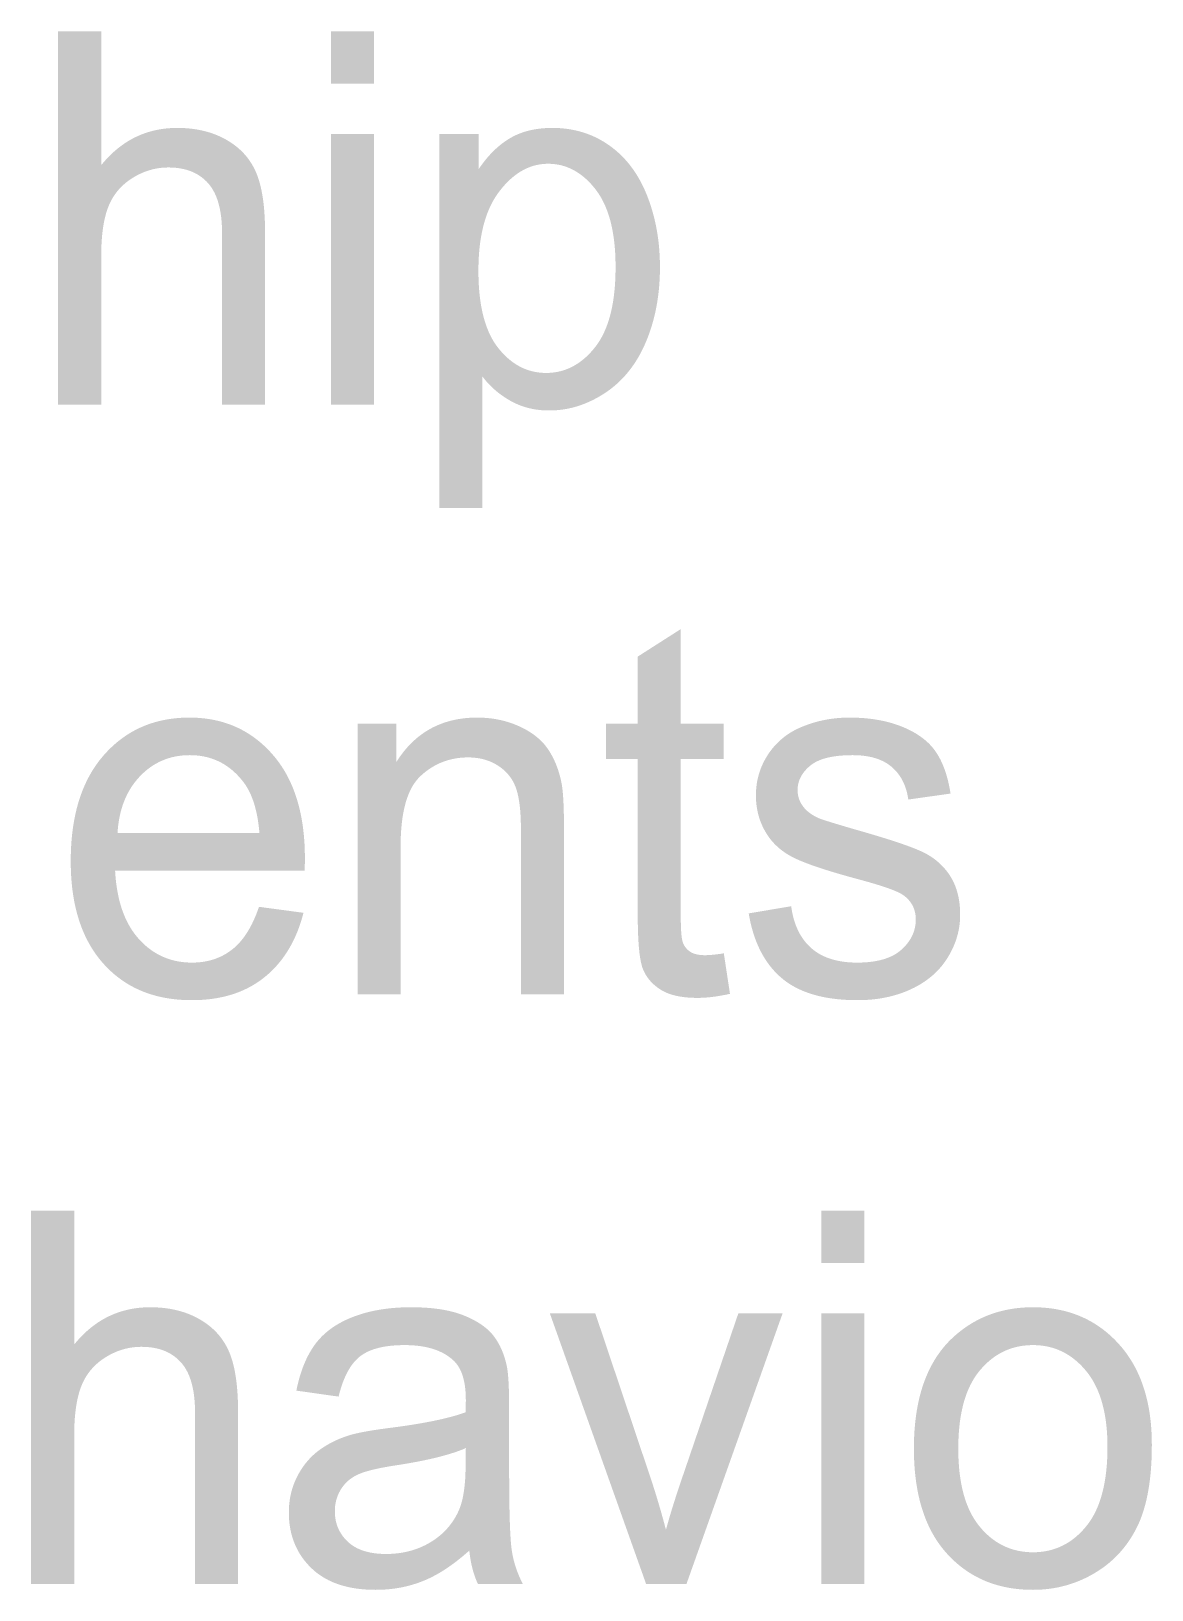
# Model space of a CAD drawing. Header units: millimetres. Extents: x 970 to 1838, y -23 to 597.
# Drawn here: x 1810.88 to 1816.97, y 83.99 to 92.45 of the extents above; entities that cross this region are included whole.
import ezdxf

# ---------------------------------------------------------------- set-up
doc = ezdxf.new("R2010")
doc.units = ezdxf.units.MM

msp = doc.modelspace()

# ---------------------------------------------------------------- hatches: boundary and pattern name
at = {"linetype": 'Continuous', "lineweight": 0}
h = msp.add_hatch(color=7, dxfattribs=at)
edge = h.paths.add_edge_path()
edge.add_line((1811.2608, 90.4269), (1811.027, 90.4269))
edge.add_line((1811.027, 90.4269), (1811.027, 92.4533))
edge.add_line((1811.027, 92.4533), (1811.2608, 92.4533))
edge.add_line((1811.2608, 92.4533), (1811.2608, 91.726))
edge.add_spline(control_points=[(1811.2608, 91.726), (1811.4245, 91.9282), (1811.6739, 91.9282)], knot_values=[0, 0, 0, 1, 1, 1], degree=2, periodic=0)
edge.add_spline(control_points=[(1811.6739, 91.9282), (1811.8272, 91.9282), (1811.9403, 91.8639)], knot_values=[0, 0, 0, 1, 1, 1], degree=2, periodic=0)
edge.add_spline(control_points=[(1811.9403, 91.8639), (1812.0533, 91.7996), (1812.102, 91.6863)], knot_values=[0, 0, 0, 1, 1, 1], degree=2, periodic=0)
edge.add_spline(control_points=[(1812.102, 91.6863), (1812.1507, 91.5729), (1812.1507, 91.3573)], knot_values=[0, 0, 0, 1, 1, 1], degree=2, periodic=0)
edge.add_line((1812.1507, 91.3573), (1812.1507, 90.4269))
edge.add_line((1812.1507, 90.4269), (1811.917, 90.4269))
edge.add_line((1811.917, 90.4269), (1811.917, 91.357))
edge.add_spline(control_points=[(1811.917, 91.357), (1811.917, 91.5435), (1811.841, 91.6285)], knot_values=[0, 0, 0, 1, 1, 1], degree=2, periodic=0)
edge.add_spline(control_points=[(1811.841, 91.6285), (1811.7649, 91.7135), (1811.6259, 91.7135)], knot_values=[0, 0, 0, 1, 1, 1], degree=2, periodic=0)
edge.add_spline(control_points=[(1811.6259, 91.7135), (1811.5219, 91.7135), (1811.4303, 91.6561)], knot_values=[0, 0, 0, 1, 1, 1], degree=2, periodic=0)
edge.add_spline(control_points=[(1811.4303, 91.6561), (1811.3387, 91.5988), (1811.2997, 91.5007)], knot_values=[0, 0, 0, 1, 1, 1], degree=2, periodic=0)
edge.add_spline(control_points=[(1811.2997, 91.5007), (1811.2608, 91.4026), (1811.2608, 91.2298)], knot_values=[0, 0, 0, 1, 1, 1], degree=2, periodic=0)
edge.add_line((1811.2608, 91.2298), (1811.2608, 90.4269))
h = msp.add_hatch(color=7, dxfattribs=at)
edge = h.paths.add_edge_path()
edge.add_line((1813.331, 90.5791), (1813.331, 89.8647))
edge.add_line((1813.331, 89.8647), (1813.0973, 89.8647))
edge.add_line((1813.0973, 89.8647), (1813.0973, 91.8957))
edge.add_line((1813.0973, 91.8957), (1813.3107, 91.8957))
edge.add_line((1813.3107, 91.8957), (1813.3107, 91.7045))
edge.add_spline(control_points=[(1813.3107, 91.7045), (1813.386, 91.8164), (1813.4808, 91.8723)], knot_values=[0, 0, 0, 1, 1, 1], degree=2, periodic=0)
edge.add_spline(control_points=[(1813.4808, 91.8723), (1813.5756, 91.9282), (1813.7107, 91.9282)], knot_values=[0, 0, 0, 1, 1, 1], degree=2, periodic=0)
edge.add_spline(control_points=[(1813.7107, 91.9282), (1813.8873, 91.9282), (1814.0224, 91.8315)], knot_values=[0, 0, 0, 1, 1, 1], degree=2, periodic=0)
edge.add_spline(control_points=[(1814.0224, 91.8315), (1814.1574, 91.7347), (1814.2262, 91.5586)], knot_values=[0, 0, 0, 1, 1, 1], degree=2, periodic=0)
edge.add_spline(control_points=[(1814.2262, 91.5586), (1814.2951, 91.3824), (1814.2951, 91.1724)], knot_values=[0, 0, 0, 1, 1, 1], degree=2, periodic=0)
edge.add_spline(control_points=[(1814.2951, 91.1724), (1814.2951, 90.9472), (1814.2191, 90.7669)], knot_values=[0, 0, 0, 1, 1, 1], degree=2, periodic=0)
edge.add_spline(control_points=[(1814.2191, 90.7669), (1814.143, 90.5865), (1813.9982, 90.4905)], knot_values=[0, 0, 0, 1, 1, 1], degree=2, periodic=0)
edge.add_spline(control_points=[(1813.9982, 90.4905), (1813.8533, 90.3945), (1813.6935, 90.3945)], knot_values=[0, 0, 0, 1, 1, 1], degree=2, periodic=0)
edge.add_spline(control_points=[(1813.6935, 90.3945), (1813.5766, 90.3945), (1813.4837, 90.4468)], knot_values=[0, 0, 0, 1, 1, 1], degree=2, periodic=0)
edge.add_spline(control_points=[(1813.4837, 90.4468), (1813.3908, 90.4992), (1813.331, 90.5791)], knot_values=[0, 0, 0, 1, 1, 1], degree=2, periodic=0)
edge = h.paths.add_edge_path(flags=16)
edge.add_spline(control_points=[(1813.6771, 90.5984), (1813.8326, 90.5984), (1813.9433, 90.7387)], knot_values=[0, 0, 0, 1, 1, 1], degree=2, periodic=0)
edge.add_spline(control_points=[(1813.9433, 90.7387), (1814.0541, 90.8791), (1814.0541, 91.1736)], knot_values=[0, 0, 0, 1, 1, 1], degree=2, periodic=0)
edge.add_spline(control_points=[(1814.0541, 91.1736), (1814.0541, 91.4543), (1813.9459, 91.5939)], knot_values=[0, 0, 0, 1, 1, 1], degree=2, periodic=0)
edge.add_spline(control_points=[(1813.9459, 91.5939), (1813.8377, 91.7336), (1813.6875, 91.7336)], knot_values=[0, 0, 0, 1, 1, 1], degree=2, periodic=0)
edge.add_spline(control_points=[(1813.6875, 91.7336), (1813.5385, 91.7336), (1813.4239, 91.5849)], knot_values=[0, 0, 0, 1, 1, 1], degree=2, periodic=0)
edge.add_spline(control_points=[(1813.4239, 91.5849), (1813.3093, 91.4363), (1813.3093, 91.1528)], knot_values=[0, 0, 0, 1, 1, 1], degree=2, periodic=0)
edge.add_spline(control_points=[(1813.3093, 91.1528), (1813.3093, 90.8694), (1813.4168, 90.7339)], knot_values=[0, 0, 0, 1, 1, 1], degree=2, periodic=0)
edge.add_spline(control_points=[(1813.4168, 90.7339), (1813.5243, 90.5984), (1813.6771, 90.5984)], knot_values=[0, 0, 0, 1, 1, 1], degree=2, periodic=0)
h = msp.add_hatch(color=7, dxfattribs=at)
edge = h.paths.add_edge_path()
edge.add_line((1814.4083, 88.6953), (1814.4083, 89.2081))
edge.add_line((1814.4083, 89.2081), (1814.1746, 89.0588))
edge.add_line((1814.1746, 89.0588), (1814.1746, 88.6953))
edge.add_line((1814.1746, 88.6953), (1814.0018, 88.6953))
edge.add_line((1814.0018, 88.6953), (1814.0018, 88.5022))
edge.add_line((1814.0018, 88.5022), (1814.1746, 88.5022))
edge.add_line((1814.1746, 88.5022), (1814.1746, 87.6563))
edge.add_spline(control_points=[(1814.1746, 87.6563), (1814.1746, 87.432), (1814.2031, 87.3621)], knot_values=[0, 0, 0, 1, 1, 1], degree=2, periodic=0)
edge.add_spline(control_points=[(1814.2031, 87.3621), (1814.2317, 87.2922), (1814.3017, 87.2493)], knot_values=[0, 0, 0, 1, 1, 1], degree=2, periodic=0)
edge.add_spline(control_points=[(1814.3017, 87.2493), (1814.3718, 87.2064), (1814.499, 87.2064)], knot_values=[0, 0, 0, 1, 1, 1], degree=2, periodic=0)
edge.add_spline(control_points=[(1814.499, 87.2064), (1814.5768, 87.2064), (1814.6754, 87.2284)], knot_values=[0, 0, 0, 1, 1, 1], degree=2, periodic=0)
edge.add_line((1814.6754, 87.2284), (1814.642, 87.4482))
edge.add_spline(control_points=[(1814.642, 87.4482), (1814.5788, 87.4381), (1814.54, 87.4381)], knot_values=[0, 0, 0, 1, 1, 1], degree=2, periodic=0)
edge.add_spline(control_points=[(1814.54, 87.4381), (1814.4884, 87.4381), (1814.4606, 87.4561)], knot_values=[0, 0, 0, 1, 1, 1], degree=2, periodic=0)
edge.add_spline(control_points=[(1814.4606, 87.4561), (1814.4328, 87.4741), (1814.4206, 87.5046)], knot_values=[0, 0, 0, 1, 1, 1], degree=2, periodic=0)
edge.add_spline(control_points=[(1814.4206, 87.5046), (1814.4083, 87.535), (1814.4083, 87.6417)], knot_values=[0, 0, 0, 1, 1, 1], degree=2, periodic=0)
edge.add_line((1814.4083, 87.6417), (1814.4083, 88.5022))
edge.add_line((1814.4083, 88.5022), (1814.642, 88.5022))
edge.add_line((1814.642, 88.5022), (1814.642, 88.6953))
edge.add_line((1814.642, 88.6953), (1814.4083, 88.6953))
h = msp.add_hatch(color=7, dxfattribs=at)
edge = h.paths.add_edge_path()
edge.add_spline(control_points=[(1811.7526, 87.194), (1811.9929, 87.194), (1812.1475, 87.3184)], knot_values=[0, 0, 0, 1, 1, 1], degree=2, periodic=0)
edge.add_spline(control_points=[(1812.1475, 87.3184), (1812.3021, 87.4429), (1812.3592, 87.6682)], knot_values=[0, 0, 0, 1, 1, 1], degree=2, periodic=0)
edge.add_line((1812.3592, 87.6682), (1812.1176, 87.7006))
edge.add_spline(control_points=[(1812.1176, 87.7006), (1812.0643, 87.5423), (1811.9733, 87.4701)], knot_values=[0, 0, 0, 1, 1, 1], degree=2, periodic=0)
edge.add_spline(control_points=[(1811.9733, 87.4701), (1811.8823, 87.3979), (1811.7536, 87.3979)], knot_values=[0, 0, 0, 1, 1, 1], degree=2, periodic=0)
edge.add_spline(control_points=[(1811.7536, 87.3979), (1811.5807, 87.3979), (1811.465, 87.5264)], knot_values=[0, 0, 0, 1, 1, 1], degree=2, periodic=0)
edge.add_spline(control_points=[(1811.465, 87.5264), (1811.3493, 87.6549), (1811.3363, 87.8968)], knot_values=[0, 0, 0, 1, 1, 1], degree=2, periodic=0)
edge.add_line((1811.3363, 87.8968), (1812.3657, 87.8968))
edge.add_spline(control_points=[(1812.3657, 87.8968), (1812.367, 87.941), (1812.367, 87.9631)], knot_values=[0, 0, 0, 1, 1, 1], degree=2, periodic=0)
edge.add_spline(control_points=[(1812.367, 87.9631), (1812.367, 88.3268), (1812.1917, 88.5272)], knot_values=[0, 0, 0, 1, 1, 1], degree=2, periodic=0)
edge.add_spline(control_points=[(1812.1917, 88.5272), (1812.0163, 88.7277), (1811.7396, 88.7277)], knot_values=[0, 0, 0, 1, 1, 1], degree=2, periodic=0)
edge.add_spline(control_points=[(1811.7396, 88.7277), (1811.4538, 88.7277), (1811.2745, 88.5232)], knot_values=[0, 0, 0, 1, 1, 1], degree=2, periodic=0)
edge.add_spline(control_points=[(1811.2745, 88.5232), (1811.0953, 88.3187), (1811.0953, 87.9484)], knot_values=[0, 0, 0, 1, 1, 1], degree=2, periodic=0)
edge.add_spline(control_points=[(1811.0953, 87.9484), (1811.0953, 87.5906), (1811.2726, 87.3923)], knot_values=[0, 0, 0, 1, 1, 1], degree=2, periodic=0)
edge.add_spline(control_points=[(1811.2726, 87.3923), (1811.4499, 87.194), (1811.7526, 87.194)], knot_values=[0, 0, 0, 1, 1, 1], degree=2, periodic=0)
edge = h.paths.add_edge_path(flags=16)
edge.add_spline(control_points=[(1812.0318, 88.3795), (1812.1046, 88.2866), (1812.1202, 88.1006)], knot_values=[0, 0, 0, 1, 1, 1], degree=2, periodic=0)
edge.add_line((1812.1202, 88.1006), (1811.3493, 88.1006))
edge.add_spline(control_points=[(1811.3493, 88.1006), (1811.361, 88.2935), (1811.4709, 88.4087)], knot_values=[0, 0, 0, 1, 1, 1], degree=2, periodic=0)
edge.add_spline(control_points=[(1811.4709, 88.4087), (1811.5807, 88.5238), (1811.7419, 88.5238)], knot_values=[0, 0, 0, 1, 1, 1], degree=2, periodic=0)
edge.add_spline(control_points=[(1811.7419, 88.5238), (1811.92, 88.5238), (1812.0318, 88.3795)], knot_values=[0, 0, 0, 1, 1, 1], degree=2, periodic=0)
h = msp.add_hatch(color=7, dxfattribs=at)
edge = h.paths.add_edge_path()
edge.add_line((1812.8636, 88.6953), (1812.6531, 88.6953))
edge.add_line((1812.6531, 88.6953), (1812.6531, 87.2265))
edge.add_line((1812.6531, 87.2265), (1812.8868, 87.2265))
edge.add_line((1812.8868, 87.2265), (1812.8868, 88.0279))
edge.add_spline(control_points=[(1812.8868, 88.0279), (1812.8868, 88.3097), (1812.9952, 88.4106)], knot_values=[0, 0, 0, 1, 1, 1], degree=2, periodic=0)
edge.add_spline(control_points=[(1812.9952, 88.4106), (1813.1037, 88.5115), (1813.2531, 88.5115)], knot_values=[0, 0, 0, 1, 1, 1], degree=2, periodic=0)
edge.add_spline(control_points=[(1813.2531, 88.5115), (1813.3466, 88.5115), (1813.4161, 88.4666)], knot_values=[0, 0, 0, 1, 1, 1], degree=2, periodic=0)
edge.add_spline(control_points=[(1813.4161, 88.4666), (1813.4856, 88.4217), (1813.5128, 88.3463)], knot_values=[0, 0, 0, 1, 1, 1], degree=2, periodic=0)
edge.add_spline(control_points=[(1813.5128, 88.3463), (1813.5401, 88.271), (1813.5401, 88.1191)], knot_values=[0, 0, 0, 1, 1, 1], degree=2, periodic=0)
edge.add_line((1813.5401, 88.1191), (1813.5401, 87.2265))
edge.add_line((1813.5401, 87.2265), (1813.7739, 87.2265))
edge.add_line((1813.7739, 87.2265), (1813.7739, 88.1291))
edge.add_spline(control_points=[(1813.7739, 88.1291), (1813.7739, 88.3019), (1813.7609, 88.371)], knot_values=[0, 0, 0, 1, 1, 1], degree=2, periodic=0)
edge.add_spline(control_points=[(1813.7609, 88.371), (1813.7401, 88.4775), (1813.6882, 88.5549)], knot_values=[0, 0, 0, 1, 1, 1], degree=2, periodic=0)
edge.add_spline(control_points=[(1813.6882, 88.5549), (1813.6362, 88.6323), (1813.5317, 88.68)], knot_values=[0, 0, 0, 1, 1, 1], degree=2, periodic=0)
edge.add_spline(control_points=[(1813.5317, 88.68), (1813.4271, 88.7277), (1813.3025, 88.7277)], knot_values=[0, 0, 0, 1, 1, 1], degree=2, periodic=0)
edge.add_spline(control_points=[(1813.3025, 88.7277), (1813.0155, 88.7277), (1812.8636, 88.4865)], knot_values=[0, 0, 0, 1, 1, 1], degree=2, periodic=0)
edge.add_line((1812.8636, 88.4865), (1812.8636, 88.6953))
h = msp.add_hatch(color=7, dxfattribs=at)
edge = h.paths.add_edge_path()
edge.add_spline(control_points=[(1815.6109, 88.6779), (1815.7339, 88.6281), (1815.7925, 88.543)], knot_values=[0, 0, 0, 1, 1, 1], degree=2, periodic=0)
edge.add_spline(control_points=[(1815.7925, 88.543), (1815.8511, 88.4579), (1815.8732, 88.3153)], knot_values=[0, 0, 0, 1, 1, 1], degree=2, periodic=0)
edge.add_line((1815.8732, 88.3153), (1815.6438, 88.2829))
edge.add_spline(control_points=[(1815.6438, 88.2829), (1815.6282, 88.3964), (1815.5534, 88.4601)], knot_values=[0, 0, 0, 1, 1, 1], degree=2, periodic=0)
edge.add_spline(control_points=[(1815.5534, 88.4601), (1815.4786, 88.5238), (1815.342, 88.5238)], knot_values=[0, 0, 0, 1, 1, 1], degree=2, periodic=0)
edge.add_spline(control_points=[(1815.342, 88.5238), (1815.1806, 88.5238), (1815.1117, 88.4671)], knot_values=[0, 0, 0, 1, 1, 1], degree=2, periodic=0)
edge.add_spline(control_points=[(1815.1117, 88.4671), (1815.0427, 88.4103), (1815.0427, 88.3341)], knot_values=[0, 0, 0, 1, 1, 1], degree=2, periodic=0)
edge.add_spline(control_points=[(1815.0427, 88.3341), (1815.0427, 88.2856), (1815.0714, 88.2469)], knot_values=[0, 0, 0, 1, 1, 1], degree=2, periodic=0)
edge.add_spline(control_points=[(1815.0714, 88.2469), (1815.1, 88.2067), (1815.1611, 88.1804)], knot_values=[0, 0, 0, 1, 1, 1], degree=2, periodic=0)
edge.add_spline(control_points=[(1815.1611, 88.1804), (1815.1962, 88.1666), (1815.368, 88.1167)], knot_values=[0, 0, 0, 1, 1, 1], degree=2, periodic=0)
edge.add_spline(control_points=[(1815.368, 88.1167), (1815.6165, 88.0463), (1815.7149, 88.0014)], knot_values=[0, 0, 0, 1, 1, 1], degree=2, periodic=0)
edge.add_spline(control_points=[(1815.7149, 88.0014), (1815.8133, 87.9565), (1815.8694, 87.8708)], knot_values=[0, 0, 0, 1, 1, 1], degree=2, periodic=0)
edge.add_spline(control_points=[(1815.8694, 87.8708), (1815.9254, 87.7852), (1815.9254, 87.6581)], knot_values=[0, 0, 0, 1, 1, 1], degree=2, periodic=0)
edge.add_spline(control_points=[(1815.9254, 87.6581), (1815.9254, 87.5338), (1815.8571, 87.424)], knot_values=[0, 0, 0, 1, 1, 1], degree=2, periodic=0)
edge.add_spline(control_points=[(1815.8571, 87.424), (1815.7887, 87.3142), (1815.6598, 87.2541)], knot_values=[0, 0, 0, 1, 1, 1], degree=2, periodic=0)
edge.add_spline(control_points=[(1815.6598, 87.2541), (1815.5309, 87.194), (1815.3682, 87.194)], knot_values=[0, 0, 0, 1, 1, 1], degree=2, periodic=0)
edge.add_spline(control_points=[(1815.3682, 87.194), (1815.0987, 87.194), (1814.9574, 87.3128)], knot_values=[0, 0, 0, 1, 1, 1], degree=2, periodic=0)
edge.add_spline(control_points=[(1814.9574, 87.3128), (1814.8161, 87.4316), (1814.7771, 87.6651)], knot_values=[0, 0, 0, 1, 1, 1], degree=2, periodic=0)
edge.add_line((1814.7771, 87.6651), (1815.0079, 87.7037))
edge.add_spline(control_points=[(1815.0079, 87.7037), (1815.0275, 87.5557), (1815.1167, 87.4768)], knot_values=[0, 0, 0, 1, 1, 1], degree=2, periodic=0)
edge.add_spline(control_points=[(1815.1167, 87.4768), (1815.206, 87.3979), (1815.3664, 87.3979)], knot_values=[0, 0, 0, 1, 1, 1], degree=2, periodic=0)
edge.add_spline(control_points=[(1815.3664, 87.3979), (1815.528, 87.3979), (1815.6062, 87.4678)], knot_values=[0, 0, 0, 1, 1, 1], degree=2, periodic=0)
edge.add_spline(control_points=[(1815.6062, 87.4678), (1815.6844, 87.5377), (1815.6844, 87.6319)], knot_values=[0, 0, 0, 1, 1, 1], degree=2, periodic=0)
edge.add_spline(control_points=[(1815.6844, 87.6319), (1815.6844, 87.7163), (1815.6153, 87.7648)], knot_values=[0, 0, 0, 1, 1, 1], degree=2, periodic=0)
edge.add_spline(control_points=[(1815.6153, 87.7648), (1815.567, 87.798), (1815.3758, 87.8493)], knot_values=[0, 0, 0, 1, 1, 1], degree=2, periodic=0)
edge.add_spline(control_points=[(1815.3758, 87.8493), (1815.1182, 87.9183), (1815.0186, 87.9687)], knot_values=[0, 0, 0, 1, 1, 1], degree=2, periodic=0)
edge.add_spline(control_points=[(1815.0186, 87.9687), (1814.9191, 88.0191), (1814.8677, 88.1082)], knot_values=[0, 0, 0, 1, 1, 1], degree=2, periodic=0)
edge.add_spline(control_points=[(1814.8677, 88.1082), (1814.8163, 88.1973), (1814.8163, 88.305)], knot_values=[0, 0, 0, 1, 1, 1], degree=2, periodic=0)
edge.add_spline(control_points=[(1814.8163, 88.305), (1814.8163, 88.4031), (1814.8586, 88.4867)], knot_values=[0, 0, 0, 1, 1, 1], degree=2, periodic=0)
edge.add_spline(control_points=[(1814.8586, 88.4867), (1814.9009, 88.5702), (1814.9738, 88.6255)], knot_values=[0, 0, 0, 1, 1, 1], degree=2, periodic=0)
edge.add_spline(control_points=[(1814.9738, 88.6255), (1815.0284, 88.6683), (1815.1228, 88.698)], knot_values=[0, 0, 0, 1, 1, 1], degree=2, periodic=0)
edge.add_spline(control_points=[(1815.1228, 88.698), (1815.2172, 88.7277), (1815.3252, 88.7277)], knot_values=[0, 0, 0, 1, 1, 1], degree=2, periodic=0)
edge.add_spline(control_points=[(1815.3252, 88.7277), (1815.4879, 88.7277), (1815.6109, 88.6779)], knot_values=[0, 0, 0, 1, 1, 1], degree=2, periodic=0)
h = msp.add_hatch(color=7, dxfattribs=at)
edge = h.paths.add_edge_path()
edge.add_line((1811.1141, 84.026), (1810.8804, 84.026))
edge.add_line((1810.8804, 84.026), (1810.8804, 86.0523))
edge.add_line((1810.8804, 86.0523), (1811.1141, 86.0523))
edge.add_line((1811.1141, 86.0523), (1811.1141, 85.325))
edge.add_spline(control_points=[(1811.1141, 85.325), (1811.2778, 85.5272), (1811.5273, 85.5272)], knot_values=[0, 0, 0, 1, 1, 1], degree=2, periodic=0)
edge.add_spline(control_points=[(1811.5273, 85.5272), (1811.6806, 85.5272), (1811.7936, 85.4629)], knot_values=[0, 0, 0, 1, 1, 1], degree=2, periodic=0)
edge.add_spline(control_points=[(1811.7936, 85.4629), (1811.9067, 85.3987), (1811.9554, 85.2853)], knot_values=[0, 0, 0, 1, 1, 1], degree=2, periodic=0)
edge.add_spline(control_points=[(1811.9554, 85.2853), (1812.0041, 85.172), (1812.0041, 84.9563)], knot_values=[0, 0, 0, 1, 1, 1], degree=2, periodic=0)
edge.add_line((1812.0041, 84.9563), (1812.0041, 84.026))
edge.add_line((1812.0041, 84.026), (1811.7703, 84.026))
edge.add_line((1811.7703, 84.026), (1811.7703, 84.956))
edge.add_spline(control_points=[(1811.7703, 84.956), (1811.7703, 85.1426), (1811.6943, 85.2276)], knot_values=[0, 0, 0, 1, 1, 1], degree=2, periodic=0)
edge.add_spline(control_points=[(1811.6943, 85.2276), (1811.6183, 85.3125), (1811.4793, 85.3125)], knot_values=[0, 0, 0, 1, 1, 1], degree=2, periodic=0)
edge.add_spline(control_points=[(1811.4793, 85.3125), (1811.3753, 85.3125), (1811.2837, 85.2552)], knot_values=[0, 0, 0, 1, 1, 1], degree=2, periodic=0)
edge.add_spline(control_points=[(1811.2837, 85.2552), (1811.1921, 85.1978), (1811.1531, 85.0997)], knot_values=[0, 0, 0, 1, 1, 1], degree=2, periodic=0)
edge.add_spline(control_points=[(1811.1531, 85.0997), (1811.1141, 85.0016), (1811.1141, 84.8289)], knot_values=[0, 0, 0, 1, 1, 1], degree=2, periodic=0)
edge.add_line((1811.1141, 84.8289), (1811.1141, 84.026))
h = msp.add_hatch(color=7, dxfattribs=at)
edge = h.paths.add_edge_path()
edge.add_spline(control_points=[(1812.7514, 83.9935), (1812.8891, 83.9935), (1813.0093, 84.0417)], knot_values=[0, 0, 0, 1, 1, 1], degree=2, periodic=0)
edge.add_spline(control_points=[(1813.0093, 84.0417), (1813.1294, 84.0898), (1813.2599, 84.2067)], knot_values=[0, 0, 0, 1, 1, 1], degree=2, periodic=0)
edge.add_spline(control_points=[(1813.2599, 84.2067), (1813.2702, 84.1032), (1813.3064, 84.026)], knot_values=[0, 0, 0, 1, 1, 1], degree=2, periodic=0)
edge.add_line((1813.3064, 84.026), (1813.5503, 84.026))
edge.add_spline(control_points=[(1813.5503, 84.026), (1813.5061, 84.1104), (1813.4912, 84.2025)], knot_values=[0, 0, 0, 1, 1, 1], degree=2, periodic=0)
edge.add_spline(control_points=[(1813.4912, 84.2025), (1813.4762, 84.2946), (1813.4762, 84.6413)], knot_values=[0, 0, 0, 1, 1, 1], degree=2, periodic=0)
edge.add_line((1813.4762, 84.6413), (1813.4762, 84.9728))
edge.add_spline(control_points=[(1813.4762, 84.9728), (1813.4762, 85.1385), (1813.4645, 85.2022)], knot_values=[0, 0, 0, 1, 1, 1], degree=2, periodic=0)
edge.add_spline(control_points=[(1813.4645, 85.2022), (1813.4438, 85.3045), (1813.3918, 85.3716)], knot_values=[0, 0, 0, 1, 1, 1], degree=2, periodic=0)
edge.add_spline(control_points=[(1813.3918, 85.3716), (1813.3399, 85.4387), (1813.2295, 85.483)], knot_values=[0, 0, 0, 1, 1, 1], degree=2, periodic=0)
edge.add_spline(control_points=[(1813.2295, 85.483), (1813.1192, 85.5272), (1812.9426, 85.5272)], knot_values=[0, 0, 0, 1, 1, 1], degree=2, periodic=0)
edge.add_spline(control_points=[(1812.9426, 85.5272), (1812.7647, 85.5272), (1812.6296, 85.4753)], knot_values=[0, 0, 0, 1, 1, 1], degree=2, periodic=0)
edge.add_spline(control_points=[(1812.6296, 85.4753), (1812.4946, 85.4234), (1812.4232, 85.3272)], knot_values=[0, 0, 0, 1, 1, 1], degree=2, periodic=0)
edge.add_spline(control_points=[(1812.4232, 85.3272), (1812.3518, 85.2311), (1812.3206, 85.0747)], knot_values=[0, 0, 0, 1, 1, 1], degree=2, periodic=0)
edge.add_line((1812.3206, 85.0747), (1812.55, 85.0423))
edge.add_spline(control_points=[(1812.55, 85.0423), (1812.5876, 85.1986), (1812.666, 85.2602)], knot_values=[0, 0, 0, 1, 1, 1], degree=2, periodic=0)
edge.add_spline(control_points=[(1812.666, 85.2602), (1812.7444, 85.3218), (1812.9091, 85.3218)], knot_values=[0, 0, 0, 1, 1, 1], degree=2, periodic=0)
edge.add_spline(control_points=[(1812.9091, 85.3218), (1813.0854, 85.3218), (1813.1749, 85.2373)], knot_values=[0, 0, 0, 1, 1, 1], degree=2, periodic=0)
edge.add_spline(control_points=[(1813.1749, 85.2373), (1813.241, 85.1749), (1813.241, 85.0224)], knot_values=[0, 0, 0, 1, 1, 1], degree=2, periodic=0)
edge.add_spline(control_points=[(1813.241, 85.0224), (1813.241, 85.0086), (1813.2397, 84.9573)], knot_values=[0, 0, 0, 1, 1, 1], degree=2, periodic=0)
edge.add_spline(control_points=[(1813.2397, 84.9573), (1813.106, 84.9076), (1812.8228, 84.8717)], knot_values=[0, 0, 0, 1, 1, 1], degree=2, periodic=0)
edge.add_spline(control_points=[(1812.8228, 84.8717), (1812.6839, 84.8538), (1812.615, 84.8344)], knot_values=[0, 0, 0, 1, 1, 1], degree=2, periodic=0)
edge.add_spline(control_points=[(1812.615, 84.8344), (1812.5215, 84.8068), (1812.4468, 84.753)], knot_values=[0, 0, 0, 1, 1, 1], degree=2, periodic=0)
edge.add_spline(control_points=[(1812.4468, 84.753), (1812.3721, 84.6991), (1812.326, 84.6101)], knot_values=[0, 0, 0, 1, 1, 1], degree=2, periodic=0)
edge.add_spline(control_points=[(1812.326, 84.6101), (1812.2799, 84.521), (1812.2799, 84.4133)], knot_values=[0, 0, 0, 1, 1, 1], degree=2, periodic=0)
edge.add_spline(control_points=[(1812.2799, 84.4133), (1812.2799, 84.2297), (1812.402, 84.1116)], knot_values=[0, 0, 0, 1, 1, 1], degree=2, periodic=0)
edge.add_spline(control_points=[(1812.402, 84.1116), (1812.5241, 83.9935), (1812.7514, 83.9935)], knot_values=[0, 0, 0, 1, 1, 1], degree=2, periodic=0)
edge = h.paths.add_edge_path(flags=16)
edge.add_spline(control_points=[(1813.2397, 84.6716), (1813.2397, 84.5072), (1813.2021, 84.423)], knot_values=[0, 0, 0, 1, 1, 1], degree=2, periodic=0)
edge.add_spline(control_points=[(1813.2021, 84.423), (1813.1528, 84.3139), (1813.0476, 84.251)], knot_values=[0, 0, 0, 1, 1, 1], degree=2, periodic=0)
edge.add_spline(control_points=[(1813.0476, 84.251), (1812.9425, 84.1882), (1812.8075, 84.1882)], knot_values=[0, 0, 0, 1, 1, 1], degree=2, periodic=0)
edge.add_spline(control_points=[(1812.8075, 84.1882), (1812.6712, 84.1882), (1812.6004, 84.2544)], knot_values=[0, 0, 0, 1, 1, 1], degree=2, periodic=0)
edge.add_spline(control_points=[(1812.6004, 84.2544), (1812.5296, 84.3207), (1812.5296, 84.4202)], knot_values=[0, 0, 0, 1, 1, 1], degree=2, periodic=0)
edge.add_spline(control_points=[(1812.5296, 84.4202), (1812.5296, 84.4851), (1812.5622, 84.5383)], knot_values=[0, 0, 0, 1, 1, 1], degree=2, periodic=0)
edge.add_spline(control_points=[(1812.5622, 84.5383), (1812.5947, 84.5914), (1812.6545, 84.6191)], knot_values=[0, 0, 0, 1, 1, 1], degree=2, periodic=0)
edge.add_spline(control_points=[(1812.6545, 84.6191), (1812.7143, 84.6467), (1812.8587, 84.6688)], knot_values=[0, 0, 0, 1, 1, 1], degree=2, periodic=0)
edge.add_spline(control_points=[(1812.8587, 84.6688), (1813.1136, 84.7075), (1813.241, 84.7627)], knot_values=[0, 0, 0, 1, 1, 1], degree=2, periodic=0)
edge.add_line((1813.241, 84.7627), (1813.2397, 84.6716))
h = msp.add_hatch(color=7, dxfattribs=at)
edge = h.paths.add_edge_path()
edge.add_line((1814.2197, 84.026), (1814.4394, 84.026))
edge.add_line((1814.4394, 84.026), (1814.9614, 85.4948))
edge.add_line((1814.9614, 85.4948), (1814.7211, 85.4948))
edge.add_line((1814.7211, 85.4948), (1814.4147, 84.5986))
edge.add_spline(control_points=[(1814.4147, 84.5986), (1814.3589, 84.4354), (1814.3277, 84.3192)], knot_values=[0, 0, 0, 1, 1, 1], degree=2, periodic=0)
edge.add_spline(control_points=[(1814.3277, 84.3192), (1814.2875, 84.4727), (1814.2395, 84.6152)], knot_values=[0, 0, 0, 1, 1, 1], degree=2, periodic=0)
edge.add_line((1814.2395, 84.6152), (1813.9438, 85.4948))
edge.add_line((1813.9438, 85.4948), (1813.6969, 85.4948))
edge.add_line((1813.6969, 85.4948), (1814.2197, 84.026))
h = msp.add_hatch(color=7, dxfattribs=at)
edge = h.paths.add_edge_path()
edge.add_spline(control_points=[(1816.321, 83.9935), (1816.5015, 83.9935), (1816.6541, 84.0834)], knot_values=[0, 0, 0, 1, 1, 1], degree=2, periodic=0)
edge.add_spline(control_points=[(1816.6541, 84.0834), (1816.8067, 84.1732), (1816.8865, 84.3355)], knot_values=[0, 0, 0, 1, 1, 1], degree=2, periodic=0)
edge.add_spline(control_points=[(1816.8865, 84.3355), (1816.9664, 84.4979), (1816.9664, 84.7811)], knot_values=[0, 0, 0, 1, 1, 1], degree=2, periodic=0)
edge.add_spline(control_points=[(1816.9664, 84.7811), (1816.9664, 85.1307), (1816.7859, 85.329)], knot_values=[0, 0, 0, 1, 1, 1], degree=2, periodic=0)
edge.add_spline(control_points=[(1816.7859, 85.329), (1816.6054, 85.5272), (1816.321, 85.5272)], knot_values=[0, 0, 0, 1, 1, 1], degree=2, periodic=0)
edge.add_spline(control_points=[(1816.321, 85.5272), (1816.0652, 85.5272), (1815.8872, 85.3642)], knot_values=[0, 0, 0, 1, 1, 1], degree=2, periodic=0)
edge.add_spline(control_points=[(1815.8872, 85.3642), (1815.6743, 85.168), (1815.6743, 84.7604)], knot_values=[0, 0, 0, 1, 1, 1], degree=2, periodic=0)
edge.add_spline(control_points=[(1815.6743, 84.7604), (1815.6743, 84.3887), (1815.8528, 84.1911)], knot_values=[0, 0, 0, 1, 1, 1], degree=2, periodic=0)
edge.add_spline(control_points=[(1815.8528, 84.1911), (1816.0314, 83.9935), (1816.321, 83.9935)], knot_values=[0, 0, 0, 1, 1, 1], degree=2, periodic=0)
edge = h.paths.add_edge_path(flags=16)
edge.add_spline(control_points=[(1816.61, 84.3385), (1816.4947, 84.1974), (1816.321, 84.1974)], knot_values=[0, 0, 0, 1, 1, 1], degree=2, periodic=0)
edge.add_spline(control_points=[(1816.321, 84.1974), (1816.146, 84.1974), (1816.0306, 84.3378)], knot_values=[0, 0, 0, 1, 1, 1], degree=2, periodic=0)
edge.add_spline(control_points=[(1816.0306, 84.3378), (1815.9153, 84.4782), (1815.9153, 84.7603)], knot_values=[0, 0, 0, 1, 1, 1], degree=2, periodic=0)
edge.add_spline(control_points=[(1815.9153, 84.7603), (1815.9153, 85.0424), (1816.0306, 85.1821)], knot_values=[0, 0, 0, 1, 1, 1], degree=2, periodic=0)
edge.add_spline(control_points=[(1816.0306, 85.1821), (1816.146, 85.3218), (1816.321, 85.3218)], knot_values=[0, 0, 0, 1, 1, 1], degree=2, periodic=0)
edge.add_spline(control_points=[(1816.321, 85.3218), (1816.4934, 85.3218), (1816.6094, 85.1814)], knot_values=[0, 0, 0, 1, 1, 1], degree=2, periodic=0)
edge.add_spline(control_points=[(1816.6094, 85.1814), (1816.7254, 85.041), (1816.7254, 84.7686)], knot_values=[0, 0, 0, 1, 1, 1], degree=2, periodic=0)
edge.add_spline(control_points=[(1816.7254, 84.7686), (1816.7254, 84.4796), (1816.61, 84.3385)], knot_values=[0, 0, 0, 1, 1, 1], degree=2, periodic=0)

# ---------------------------------------------------------------- linework, layer by layer
at = {"color": 7, "linetype": 'Continuous', "lineweight": 0}
for points in [[(1812.7416, 92.1676), (1812.7416, 92.4533), (1812.5079, 92.1676), (1812.5079, 92.4533)], [(1812.7416, 90.4269), (1812.5079, 90.4269), (1812.7416, 91.8957), (1812.5079, 91.8957)], [(1815.4057, 84.026), (1815.172, 84.026), (1815.4057, 85.4948), (1815.172, 85.4948)]]:
    msp.add_solid(points, dxfattribs=at)
at = {"color": 7, "linetype": 'Continuous', "lineweight": 0, "extrusion": (0, 0, -1)}
msp.add_solid([(-1815.172, 85.7666), (-1815.172, 86.0523), (-1815.4057, 85.7666), (-1815.4057, 86.0523)], dxfattribs=at)

doc.saveas('drawing.dxf')
